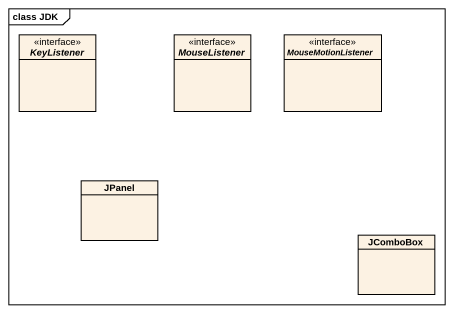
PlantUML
@startuml
mainframe class JDK
hide circle
hide empty members
interface KeyListener <<interface>>
interface MouseListener <<interface>>
interface MouseMotionListener <<interface>>
class JPanel
class JComboBox
@enduml
